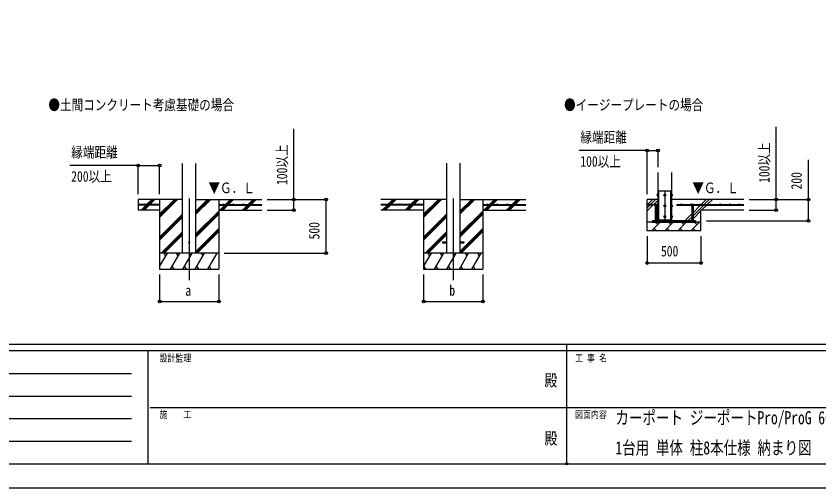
# Model space of a CAD drawing. Units: millimetres, scale not verified. Extents: x -12615 to 12615, y -8910 to 8910.
# Drawn here: x -5141 to 2334, y -8910 to -4519 of the extents above; entities that cross this region are included whole.
import ezdxf
from ezdxf.enums import TextEntityAlignment as Align

# ---------------------------------------------------------------- set-up
doc = ezdxf.new("R2010")
doc.units = ezdxf.units.MM
doc.header["$LTSCALE"] = 40
doc.header["$PDMODE"] = 32
doc.header["$PDSIZE"] = 20
for name, color, linetype in [('0-2_USER1', 3, 'Continuous'), ('0-4_YKK_12', 2, 'Continuous'), ('0-5_YKK_13', 4, 'Continuous'), ('0-6_YKK_A1', 4, 'Continuous'), ('0-7_YKK_D', 6, 'Continuous'), ('0-8_YKK_ZWAK', 7, 'Continuous')]:
    doc.layers.add(name, color=color, linetype=linetype)
doc.styles.add('ＭＳ ゴシック', font='')
doc.styles.get('ＭＳ ゴシック').set_extended_font_data('MS Gothic')

msp = doc.modelspace()

# ---------------------------------------------------------------- linework, layer by layer
at = {"layer": '0-4_YKK_12'}
for p, q in [((898.29, -6142.5), (898.29, -6442.5)), ((-3528.94, -6215.79), (-3528.94, -6975)), ((-1070.94, -6215.79), (-1070.94, -6975))]:
    msp.add_line(p, q, dxfattribs=at)
at = {"layer": '0-5_YKK_13'}
for p, q in [((827.59, -6178.51), (828.17, -6177.51)), ((827.59, -6178.51), (827.59, -6191.5)), ((827.59, -6191.5), (828.17, -6192.51)), ((833.09, -6177.51), (828.17, -6177.51)), ((833.09, -6181.25), (828.17, -6181.25)), ((833.09, -6188.75), (828.17, -6188.75)), ((833.09, -6192.51), (828.17, -6192.51)), ((833.09, -6177.51), (833.09, -6192.51)), ((834.69, -6177.96), (833.09, -6177.96)), ((833.09, -6184.5), (833.09, -6177.96)), ((833.09, -6184.5), (834.69, -6184.5)), ((833.09, -6185.5), (834.69, -6185.5)), ((833.09, -6192.05), (833.09, -6185.5)), ((833.09, -6192.05), (834.69, -6192.05)), ((834.69, -6184.5), (834.69, -6177.96)), ((834.69, -6192.05), (834.69, -6185.5)), ((842.29, -6415), (842.29, -6145)), ((842.29, -6145), (954.29, -6145)), ((954.29, -6415), (954.29, -6145)), ((961.89, -6177.95), (963.49, -6177.95)), ((961.89, -6184.5), (961.89, -6177.95)), ((963.49, -6184.5), (961.89, -6184.5)), ((963.49, -6185.5), (961.89, -6185.5)), ((961.89, -6192.05), (961.89, -6185.5)), ((963.49, -6192.05), (961.89, -6192.05)), ((963.49, -6177.49), (968.41, -6177.49)), ((963.49, -6177.49), (963.49, -6192.51)), ((963.49, -6184.5), (963.49, -6177.95)), ((963.49, -6181.25), (968.41, -6181.25)), ((963.49, -6192.05), (963.49, -6185.5)), ((963.49, -6188.75), (968.41, -6188.75)), ((963.49, -6192.51), (968.41, -6192.51)), ((968.99, -6178.5), (968.41, -6177.49)), ((968.99, -6191.5), (968.41, -6192.51)), ((968.99, -6178.5), (968.99, -6191.5)), ((806.29, -6272.5), (804.82, -6273.35)), ((806.29, -6272.5), (825.29, -6272.5)), ((810.3, -6280.5), (810.3, -6273.35)), ((821.27, -6280.5), (821.27, -6273.35)), ((825.29, -6272.5), (826.76, -6273.35)), ((826.76, -6280.5), (826.76, -6273.35)), ((827.59, -6278.51), (828.17, -6277.51)), ((827.59, -6278.51), (827.59, -6291.5)), ((833.09, -6277.51), (828.17, -6277.51)), ((833.09, -6277.51), (833.09, -6292.51)), ((834.69, -6277.96), (833.09, -6277.96)), ((833.09, -6284.5), (833.09, -6277.96)), ((834.69, -6284.5), (834.69, -6277.96)), ((961.89, -6277.95), (963.49, -6277.95)), ((961.89, -6284.5), (961.89, -6277.95)), ((963.49, -6277.49), (968.41, -6277.49)), ((963.49, -6277.49), (963.49, -6292.51)), ((963.49, -6284.5), (963.49, -6277.95)), ((968.99, -6278.5), (968.41, -6277.49)), ((968.99, -6278.5), (968.99, -6291.5)), ((1146.29, -6272.5), (1144.82, -6273.35)), ((1144.82, -6280.5), (1144.82, -6273.35)), ((1165.29, -6272.5), (1146.29, -6272.5)), ((1150.3, -6280.5), (1150.3, -6273.35)), ((1161.27, -6280.5), (1161.27, -6273.35)), ((1165.29, -6272.5), (1166.76, -6273.35)), ((809.79, -6280.5), (809.79, -6425)), ((821.79, -6280.5), (821.79, -6425)), ((827.59, -6291.5), (828.17, -6292.51)), ((833.09, -6281.25), (828.17, -6281.25)), ((833.09, -6288.75), (828.17, -6288.75)), ((833.09, -6292.51), (828.17, -6292.51)), ((833.09, -6284.5), (834.69, -6284.5)), ((833.09, -6285.5), (834.69, -6285.5)), ((833.09, -6292.05), (833.09, -6285.5)), ((833.09, -6292.05), (834.69, -6292.05)), ((834.69, -6292.05), (834.69, -6285.5)), ((963.49, -6284.5), (961.89, -6284.5)), ((963.49, -6285.5), (961.89, -6285.5)), ((961.89, -6292.05), (961.89, -6285.5)), ((963.49, -6292.05), (961.89, -6292.05)), ((963.49, -6281.25), (968.41, -6281.25)), ((963.49, -6292.05), (963.49, -6285.5)), ((963.49, -6288.75), (968.41, -6288.75)), ((963.49, -6292.51), (968.41, -6292.51)), ((968.99, -6291.5), (968.41, -6292.51)), ((1149.79, -6280.5), (1149.79, -6425)), ((1161.79, -6280.5), (1161.79, -6425)), ((1185.79, -6425), (785.79, -6425)), ((785.79, -6437), (785.79, -6425)), ((809.79, -6425), (821.79, -6425)), ((827.59, -6378.51), (828.17, -6377.51)), ((827.59, -6378.51), (827.59, -6391.5)), ((827.59, -6391.5), (828.17, -6392.51)), ((833.09, -6377.51), (828.17, -6377.51)), ((833.09, -6381.25), (828.17, -6381.25)), ((833.09, -6388.75), (828.17, -6388.75)), ((833.09, -6392.51), (828.17, -6392.51)), ((833.09, -6377.51), (833.09, -6392.51)), ((834.69, -6377.96), (833.09, -6377.96)), ((833.09, -6384.5), (833.09, -6377.96)), ((833.09, -6384.5), (834.69, -6384.5)), ((833.09, -6385.5), (834.69, -6385.5)), ((833.09, -6392.05), (833.09, -6385.5)), ((833.09, -6392.05), (834.69, -6392.05)), ((834.69, -6384.5), (834.69, -6377.96)), ((834.69, -6392.05), (834.69, -6385.5)), ((842.29, -6425), (842.29, -6415)), ((954.29, -6425), (954.29, -6415)), ((961.89, -6377.95), (963.49, -6377.95)), ((961.89, -6384.5), (961.89, -6377.95)), ((963.49, -6384.5), (961.89, -6384.5)), ((963.49, -6385.5), (961.89, -6385.5)), ((961.89, -6392.05), (961.89, -6385.5)), ((963.49, -6392.05), (961.89, -6392.05)), ((963.49, -6377.49), (968.41, -6377.49)), ((963.49, -6377.49), (963.49, -6392.51)), ((963.49, -6384.5), (963.49, -6377.95)), ((963.49, -6381.25), (968.41, -6381.25)), ((963.49, -6392.05), (963.49, -6385.5)), ((963.49, -6388.75), (968.41, -6388.75)), ((963.49, -6392.51), (968.41, -6392.51)), ((968.99, -6378.5), (968.41, -6377.49)), ((968.99, -6391.5), (968.41, -6392.51)), ((968.99, -6378.5), (968.99, -6391.5)), ((1161.79, -6425), (1149.79, -6425)), ((1185.79, -6437), (1185.79, -6425)), ((785.79, -6437), (1185.79, -6437)), ((809.79, -6438.5), (821.79, -6438.5)), ((1161.79, -6438.5), (1149.79, -6438.5)), ((-1170.94, -6620.5), (-1170.94, -6629.5)), ((-1170.94, -6620.5), (-1133.44, -6620.5)), ((-1170.94, -6629.5), (-1133.44, -6629.5)), ((-1008.44, -6620.5), (-970.94, -6620.5)), ((-1008.44, -6629.5), (-970.94, -6629.5)), ((-970.94, -6620.5), (-970.94, -6629.5))]:
    msp.add_line(p, q, dxfattribs=at)
for points in [[(835.79, -6176.5), (834.69, -6176.5), (834.69, -6193.5), (835.79, -6193.5)], [(960.79, -6176.5), (961.89, -6176.5), (961.89, -6193.5), (960.79, -6193.5)], [(826.76, -6280.5), (804.82, -6280.5), (804.82, -6273.35)], [(835.79, -6276.5), (834.69, -6276.5), (834.69, -6293.5), (835.79, -6293.5)], [(960.79, -6276.5), (961.89, -6276.5), (961.89, -6293.5), (960.79, -6293.5)], [(1144.82, -6280.5), (1166.76, -6280.5), (1166.76, -6273.35)], [(835.79, -6376.5), (834.69, -6376.5), (834.69, -6393.5), (835.79, -6393.5)], [(960.79, -6376.5), (961.89, -6376.5), (961.89, -6393.5), (960.79, -6393.5)], [(809.79, -6437), (809.79, -6438.5), (811.79, -6440.5), (819.79, -6440.5)], [(821.79, -6437), (821.79, -6438.5), (819.79, -6440.5)], [(1149.79, -6437), (1149.79, -6438.5), (1151.79, -6440.5)], [(1161.79, -6437), (1161.79, -6438.5), (1159.79, -6440.5), (1151.79, -6440.5)]]:
    msp.add_lwpolyline(points, dxfattribs=at)
for points in [[(898.29, -6177.49), (891.79, -6181.25), (891.79, -6188.75), (898.29, -6192.51), (904.79, -6188.75), (904.79, -6181.25)], [(898.29, -6277.49), (891.79, -6281.25), (891.79, -6288.75), (898.29, -6292.51), (904.79, -6288.75), (904.79, -6281.25)], [(898.29, -6377.49), (891.79, -6381.25), (891.79, -6388.75), (898.29, -6392.51), (904.79, -6388.75), (904.79, -6381.25)]]:
    msp.add_lwpolyline(points, close=True, dxfattribs=at)
for centre, radius in [((898.29, -6185), 8.5), ((898.29, -6185), 6.5), ((898.29, -6285), 8.5), ((898.29, -6285), 6.5), ((898.29, -6385), 8.5), ((898.29, -6385), 6.5), ((-3528.94, -6625), 5)]:
    msp.add_circle(centre, radius, dxfattribs=at)
for centre, radius, start, end in [((830.89, -6179.38), 3.31, 145.51973, 214.48027), ((840.01, -6185), 12.42, 162.41205, 197.58795), ((830.91, -6190.63), 3.32, 145.61575, 214.38425), ((898.29, -6185), 7.05, 157.21814, 202.78186), ((898.29, -6185), 7.05, 97.21814, 142.78186), ((898.29, -6185), 7.05, 217.21814, 262.78186), ((898.29, -6185), 7.05, 37.21814, 82.78186), ((898.29, -6185), 7.05, 277.21814, 322.78186), ((898.29, -6185), 7.05, 337.21814, 22.78186), ((965.66, -6179.37), 3.32, 325.61575, 34.38425), ((965.66, -6190.63), 3.32, 325.61575, 34.38425), ((956.57, -6185), 12.42, 342.41205, 17.58795), ((807.56, -6277.36), 4.86, 55.61575, 124.38425), ((815.79, -6290.65), 18.15, 72.41205, 107.58795), ((824.01, -6277.36), 4.86, 55.61575, 124.38425), ((830.89, -6279.38), 3.31, 145.51973, 214.48027), ((898.29, -6285), 7.05, 97.21814, 142.78186), ((898.29, -6285), 7.05, 37.21814, 82.78186), ((965.66, -6279.37), 3.32, 325.61575, 34.38425), ((1147.56, -6277.36), 4.86, 55.61575, 124.38425), ((1155.79, -6290.65), 18.15, 72.41205, 107.58795), ((1164.01, -6277.36), 4.86, 55.61575, 124.38425), ((840.01, -6285), 12.42, 162.41205, 197.58795), ((830.91, -6290.63), 3.32, 145.61575, 214.38425), ((898.29, -6285), 7.05, 157.21814, 202.78186), ((898.29, -6285), 7.05, 217.21814, 262.78186), ((898.29, -6285), 7.05, 277.21814, 322.78186), ((898.29, -6285), 7.05, 337.21814, 22.78186), ((965.66, -6290.63), 3.32, 325.61575, 34.38425), ((956.57, -6285), 12.42, 342.41205, 17.58795), ((830.89, -6379.38), 3.31, 145.51973, 214.48027), ((840.01, -6385), 12.42, 162.41205, 197.58795), ((830.91, -6390.63), 3.32, 145.61575, 214.38425), ((898.29, -6385), 7.05, 157.21814, 202.78186), ((898.29, -6385), 7.05, 97.21814, 142.78186), ((898.29, -6385), 7.05, 217.21814, 262.78186), ((898.29, -6385), 7.05, 37.21814, 82.78186), ((898.29, -6385), 7.05, 277.21814, 322.78186), ((898.29, -6385), 7.05, 337.21814, 22.78186), ((965.66, -6379.37), 3.32, 325.61575, 34.38425), ((965.66, -6390.63), 3.32, 325.61575, 34.38425), ((956.57, -6385), 12.42, 342.41205, 17.58795)]:
    msp.add_arc(centre, radius, start, end, dxfattribs=at)
at = {"layer": '0-6_YKK_A1'}
for p, q in [((-3591.44, -6725), (-3591.44, -5889.65)), ((-3466.44, -6725), (-3466.44, -5889.65)), ((-1133.44, -5888.65), (-1133.44, -6725)), ((-1008.44, -5888.65), (-1008.44, -6725)), ((835.79, -6415), (835.79, -5975)), ((960.79, -5975), (960.79, -6415)), ((-3591.44, -6225), (-4003.94, -6225)), ((-4003.94, -6225), (-4003.94, -6325)), ((-3803.94, -6272.5), (-4003.94, -6272.5)), ((-3803.94, -6277.5), (-4003.94, -6277.5)), ((-3976.07, -6323.6), (-3929.98, -6277.5)), ((-3963.33, -6325), (-3915.83, -6277.5)), ((-3949.19, -6325), (-3901.69, -6277.5)), ((-3924.98, -6272.5), (-3877.48, -6225)), ((-3910.83, -6272.5), (-3863.33, -6225)), ((-3896.69, -6272.5), (-3849.19, -6225)), ((-3803.94, -6225), (-3803.94, -6875)), ((-3803.94, -6391.88), (-3637.06, -6225)), ((-3803.94, -6377.74), (-3651.2, -6225)), ((-3803.94, -6363.6), (-3665.34, -6225)), ((-3803.94, -6272.5), (-3803.94, -6277.5)), ((-3466.44, -6362.75), (-3328.69, -6225)), ((-3466.44, -6348.61), (-3342.83, -6225)), ((-3466.44, -6334.46), (-3356.98, -6225)), ((-3466.44, -6225), (-2853.94, -6225)), ((-3253.94, -6225), (-3253.94, -6875)), ((-3253.94, -6272.5), (-2853.94, -6272.5)), ((-3253.94, -6272.5), (-3253.94, -6277.5)), ((-3253.94, -6277.5), (-2853.94, -6277.5)), ((-3244.84, -6325), (-3197.34, -6277.5)), ((-3230.7, -6325), (-3183.2, -6277.5)), ((-3216.56, -6325), (-3169.06, -6277.5)), ((-3192.34, -6272.5), (-3144.84, -6225)), ((-3178.2, -6272.5), (-3130.7, -6225)), ((-3164.06, -6272.5), (-3116.56, -6225)), ((-3032.71, -6325), (-2985.21, -6277.5)), ((-3018.57, -6325), (-2971.07, -6277.5)), ((-3004.43, -6325), (-2956.93, -6277.5)), ((-2980.21, -6272.5), (-2932.71, -6225)), ((-2966.07, -6272.5), (-2918.57, -6225)), ((-2951.93, -6272.5), (-2904.43, -6225)), ((-1133.44, -6225), (-1745.94, -6225)), ((-1345.94, -6272.5), (-1745.94, -6272.5)), ((-1345.94, -6277.5), (-1745.94, -6277.5)), ((-1731.61, -6325), (-1684.11, -6277.5)), ((-1717.47, -6325), (-1669.97, -6277.5)), ((-1703.32, -6325), (-1655.82, -6277.5)), ((-1679.11, -6272.5), (-1631.61, -6225)), ((-1664.97, -6272.5), (-1663.3, -6270.83)), ((-1660.11, -6267.64), (-1617.47, -6225)), ((-1650.82, -6272.5), (-1603.32, -6225)), ((-1518.07, -6323.6), (-1471.98, -6277.5)), ((-1505.33, -6325), (-1457.83, -6277.5)), ((-1491.19, -6325), (-1443.69, -6277.5)), ((-1466.98, -6272.5), (-1419.48, -6225)), ((-1452.83, -6272.5), (-1405.33, -6225)), ((-1438.69, -6272.5), (-1391.19, -6225)), ((-1345.94, -6225), (-1345.94, -6875)), ((-1345.94, -6391.88), (-1179.06, -6225)), ((-1345.94, -6377.74), (-1193.2, -6225)), ((-1345.94, -6363.6), (-1207.34, -6225)), ((-1345.94, -6272.5), (-1345.94, -6277.5)), ((-1008.44, -6362.75), (-870.69, -6225)), ((-1008.44, -6348.61), (-884.83, -6225)), ((-1008.44, -6334.46), (-898.98, -6225)), ((-1008.44, -6225), (-395.94, -6225)), ((-795.94, -6225), (-795.94, -6875)), ((-795.94, -6272.5), (-395.94, -6272.5)), ((-795.94, -6272.5), (-795.94, -6277.5)), ((-795.94, -6277.5), (-395.94, -6277.5)), ((-786.84, -6325), (-739.34, -6277.5)), ((-772.7, -6325), (-725.2, -6277.5)), ((-758.56, -6325), (-711.06, -6277.5)), ((-734.34, -6272.5), (-686.84, -6225)), ((-720.2, -6272.5), (-672.7, -6225)), ((-706.06, -6272.5), (-658.56, -6225)), ((-574.71, -6325), (-527.21, -6277.5)), ((-560.57, -6325), (-513.07, -6277.5)), ((-546.43, -6325), (-498.93, -6277.5)), ((-522.21, -6272.5), (-474.71, -6225)), ((-508.07, -6272.5), (-460.57, -6225)), ((-493.93, -6272.5), (-446.43, -6225)), ((835.79, -6225), (735.79, -6225)), ((735.79, -6517), (735.79, -6225)), ((735.79, -6331), (835.79, -6231)), ((785.79, -6272.5), (735.79, -6272.5)), ((735.79, -6302.71), (761, -6277.5)), ((785.79, -6277.5), (735.79, -6277.5)), ((737.72, -6272.5), (785.22, -6225)), ((766, -6272.5), (813.5, -6225)), ((785.79, -6272.5), (785.79, -6277.5)), ((1635.79, -6225), (960.79, -6225)), ((1010.79, -6272.5), (1635.79, -6272.5)), ((1010.79, -6272.5), (1010.79, -6277.5)), ((1010.79, -6277.5), (1144.82, -6277.5)), ((1161.79, -6376.71), (1261, -6277.5)), ((1161.79, -6348.43), (1232.72, -6277.5)), ((1166.76, -6277.5), (1635.79, -6277.5)), ((1237.72, -6272.5), (1285.22, -6225)), ((1241.78, -6325), (1289.28, -6277.5)), ((1266, -6272.5), (1313.5, -6225)), ((1294.28, -6272.5), (1341.78, -6225)), ((-3803.94, -6325), (-4003.94, -6325)), ((-3466.44, -6546.59), (-3253.94, -6334.1)), ((-3466.44, -6560.74), (-3253.94, -6348.24)), ((-3253.94, -6325), (-2853.94, -6325)), ((-1345.94, -6325), (-1745.94, -6325)), ((-1008.44, -6546.59), (-795.94, -6334.1)), ((-1008.44, -6560.74), (-795.94, -6348.24)), ((-795.94, -6325), (-395.94, -6325)), ((1161.79, -6405), (1235.79, -6331)), ((1235.79, -6517), (1235.79, -6325)), ((1635.79, -6325), (1235.79, -6325)), ((-3803.94, -6575.73), (-3591.44, -6363.23)), ((-3803.94, -6589.87), (-3591.44, -6377.37)), ((-3803.94, -6604.01), (-3591.44, -6391.51)), ((-3466.44, -6574.88), (-3253.94, -6362.38)), ((-1345.94, -6575.73), (-1133.44, -6363.23)), ((-1345.94, -6589.87), (-1133.44, -6377.37)), ((-1345.94, -6604.01), (-1133.44, -6391.51)), ((-1008.44, -6574.88), (-795.94, -6362.38)), ((835.79, -6415), (960.79, -6415)), ((954.29, -6425), (1185.79, -6425)), ((1085.22, -6425), (1149.79, -6360.43)), ((1113.5, -6425), (1149.79, -6388.71)), ((1141.78, -6425), (1149.79, -6417)), ((1185.79, -6425), (1185.79, -6437)), ((-3466.44, -6708.72), (-3253.94, -6496.23)), ((-1008.44, -6708.72), (-795.94, -6496.23)), ((1235.79, -6437), (735.79, -6437)), ((776.52, -6517), (856.52, -6437)), ((799.18, -6494.34), (821.84, -6517)), ((833.86, -6459.66), (814.7, -6440.5)), ((897.94, -6517), (977.94, -6437)), ((920.6, -6494.34), (943.27, -6517)), ((955.28, -6459.66), (932.62, -6437)), ((1019.36, -6517), (1099.36, -6437)), ((1042.03, -6494.34), (1064.69, -6517)), ((1076.7, -6459.66), (1054.04, -6437)), ((1140.79, -6517), (1220.79, -6437)), ((1163.45, -6494.34), (1186.11, -6517)), ((1198.12, -6459.66), (1175.46, -6437)), ((-3791.08, -6725), (-3591.44, -6525.36)), ((-3776.94, -6725), (-3591.44, -6539.5)), ((-3762.8, -6725), (-3591.44, -6553.64)), ((-3466.44, -6722.87), (-3253.94, -6510.37)), ((-3454.43, -6725), (-3253.94, -6524.51)), ((-1333.08, -6725), (-1133.44, -6525.36)), ((-1318.94, -6725), (-1133.44, -6539.5)), ((-1304.8, -6725), (-1133.44, -6553.64)), ((-1008.44, -6722.87), (-795.94, -6510.37)), ((-996.43, -6725), (-795.94, -6524.51)), ((1235.79, -6517), (735.79, -6517)), ((-3253.94, -6725), (-3803.94, -6725)), ((-3803.94, -6850.45), (-3731.51, -6725)), ((-3746.51, -6750.98), (-3761.51, -6725)), ((-3702.64, -6875), (-3616.04, -6725)), ((-3631.04, -6750.98), (-3646.04, -6725)), ((-3587.17, -6875), (-3500.57, -6725)), ((-3515.57, -6750.98), (-3530.57, -6725)), ((-3471.7, -6875), (-3385.1, -6725)), ((-3400.1, -6750.98), (-3415.1, -6725)), ((-3356.23, -6875), (-3269.63, -6725)), ((-3299.63, -6725), (-3299.63, -6725)), ((-795.94, -6725), (-1345.94, -6725)), ((-1345.94, -6850.45), (-1273.51, -6725)), ((-1288.51, -6750.98), (-1303.51, -6725)), ((-1244.64, -6875), (-1158.04, -6725)), ((-1173.04, -6750.98), (-1188.04, -6725)), ((-1129.17, -6875), (-1042.57, -6725)), ((-1057.57, -6750.98), (-1072.57, -6725)), ((-1013.7, -6875), (-927.1, -6725)), ((-942.1, -6750.98), (-957.1, -6725)), ((-898.23, -6875), (-811.63, -6725)), ((-826.63, -6750.98), (-841.63, -6725)), ((-3803.94, -6875), (-3253.94, -6875)), ((-3687.65, -6849.02), (-3672.65, -6875)), ((-3572.18, -6849.02), (-3557.18, -6875)), ((-3456.7, -6849.02), (-3441.7, -6875)), ((-3341.24, -6849.02), (-3326.24, -6875)), ((-1345.94, -6875), (-795.94, -6875)), ((-1345.11, -6849.02), (-1330.12, -6875)), ((-1229.65, -6849.02), (-1214.65, -6875)), ((-1114.18, -6849.02), (-1099.18, -6875)), ((-998.7, -6849.02), (-983.7, -6875)), ((-883.24, -6849.02), (-868.24, -6875))]:
    msp.add_line(p, q, dxfattribs=at)
msp.add_lwpolyline([(842.29, -6425), (785.79, -6425), (785.79, -6437)], dxfattribs=at)
for centre in [(-3938.94, -6270), (-3848.94, -6270), (-3208.94, -6270), (-3118.94, -6270), (-3028.94, -6270), (-2938.94, -6270), (-1660.94, -6270), (-1570.94, -6270), (-1480.94, -6270), (-1390.94, -6270), (-750.94, -6270), (-660.94, -6270), (-570.94, -6270), (-480.94, -6270), (760.79, -6270), (1055.79, -6270), (1145.79, -6270), (1235.79, -6270), (1325.79, -6270), (1415.79, -6270), (1505.79, -6270), (1595.79, -6270)]:
    msp.add_circle(centre, 2.5, dxfattribs=at)
at = {"layer": '0-7_YKK_D'}
for p, q in [((735.79, -5770.47), (101.54, -5770.47)), ((735.79, -6175), (735.79, -5769.47)), ((735.79, -5770.47), (835.79, -5770.47)), ((835.79, -5925), (835.79, -5769.47)), ((-4003.94, -5909.74), (-4639.85, -5909.74)), ((-4003.94, -6175), (-4003.94, -5908.74)), ((-4003.94, -5909.74), (-3803.94, -5909.74)), ((-3803.94, -6175), (-3803.94, -5908.74)), ((-2803.94, -6225), (-2252.94, -6225)), ((-2803.94, -6225), (-2552.94, -6225)), ((-2253.94, -6725), (-2253.94, -6225)), ((1685.79, -6225), (1936.29, -6225)), ((1685.79, -6225), (2236.79, -6225)), ((-2803.94, -6325), (-2552.94, -6325)), ((1685.79, -6325), (1936.29, -6325)), ((1285.79, -6425), (2236.79, -6425)), ((735.79, -6567), (735.79, -6818)), ((1235.79, -6567), (1235.79, -6818)), ((-3203.94, -6725), (-2252.94, -6725)), ((1235.79, -6817), (735.79, -6817)), ((-3803.94, -6925), (-3803.94, -7176)), ((-3253.94, -6925), (-3253.94, -7176)), ((-1345.94, -6925), (-1345.94, -7176)), ((-795.94, -6925), (-795.94, -7176)), ((-3803.94, -7175), (-3253.94, -7175)), ((-1345.94, -7175), (-795.94, -7175))]:
    msp.add_line(p, q, dxfattribs=at)
for points in [[(-2553.94, -6325), (-2553.94, -6225), (-2553.94, -5569.4)], [(1935.79, -6325), (1935.79, -6225), (1935.79, -5549.8)], [(2235.79, -6425), (2235.79, -6225), (2235.79, -5855.4)]]:
    msp.add_lwpolyline(points, dxfattribs=at)
for centre in [(735.79, -5770.47), (835.79, -5770.47), (-4003.94, -5909.74), (-3803.94, -5909.74), (-2553.94, -6225), (-2253.94, -6225), (1935.79, -6225), (2235.79, -6225), (-2553.94, -6325), (1935.79, -6325), (2235.79, -6425), (-2253.94, -6725), (735.79, -6817), (1235.79, -6817), (-3803.94, -7175), (-3253.94, -7175), (-1345.94, -7175), (-795.94, -7175)]:
    msp.add_circle(centre, 12.75, dxfattribs=at)
at = {"layer": '0-8_YKK_ZWAK'}
for p, q in [((11685.06, -7575), (-11714.94, -7575)), ((-14.94, -7575), (-14.94, -8685)), ((-3914.94, -7635), (-11714.94, -7635)), ((-3914.94, -7635), (-3914.94, -8685)), ((-14.94, -7635), (-3914.94, -7635)), ((3885.06, -7635), (-14.94, -7635)), ((-11587.44, -7845), (-4064.94, -7845)), ((-11587.44, -8055), (-4064.94, -8055)), ((-3892.44, -8160), (-14.94, -8160)), ((-14.94, -8160), (3885.06, -8160)), ((-11587.44, -8265), (-4064.94, -8265)), ((-11587.44, -8475), (-4064.94, -8475)), ((-11714.94, -8685), (-3914.94, -8685)), ((-3914.94, -8685), (-14.94, -8685)), ((-14.94, -8685), (3885.06, -8685))]:
    msp.add_line(p, q, dxfattribs=at)
msp.add_lwpolyline([(-12615, -8910), (12615, -8910), (12615, 8910), (-12615, 8910)], close=True, dxfattribs=at)
msp.add_point((-14.94, -8685), dxfattribs=at)

# ---------------------------------------------------------------- texts
at = {"layer": '0-2_USER1', "style": 'ＭＳ ゴシック'}
for s, height, width, p in [('●土間コンクリート考慮基礎の場合', 98.97, 0.8, (-4839.8, -5424.73)), ('●イージープレートの場合', 98.97, 0.8, (-38.76, -5424.73)), ('カーポート ジーポートPro/ProG 6000タイプ', 123.2, 0.75, (439, -8355)), ('1台用 単体 柱8本仕様 納まり図', 123.2, 0.75, (439, -8635))]:
    msp.add_text(s, height=height, dxfattribs=dict(at, width=width)).set_placement(p, align=Align.BOTTOM_LEFT)
at = {"layer": '0-6_YKK_A1', "style": 'ＭＳ ゴシック', "width": 0.8}
for p in [(-3349.73, -6196.55), (1155.42, -6196.55)]:
    msp.add_text('▼Ｇ．Ｌ', height=98.97, dxfattribs=at).set_placement(p, align=Align.BOTTOM_LEFT)
at = {"layer": '0-7_YKK_D', "style": 'ＭＳ ゴシック', "width": 0.8}
for s, p in [('縁端距離', (112.59, -5725.47)), ('縁端距離', (-4627.14, -5864.74)), ('100以上', (112.59, -5950.47)), ('200以上', (-4627.14, -6089.74)), ('500', (863.39, -6785)), ('b', (-1106.94, -7151)), ('a', (-3564.94, -7151))]:
    msp.add_text(s, height=98.97, dxfattribs=at).set_placement(p, align=Align.BOTTOM_LEFT)
for s, p in [('100以上', (-2585.94, -6091)), ('100以上', (1903.79, -6071.4)), ('200', (2203.79, -6132.2)), ('500', (-2285.94, -6597.4))]:
    msp.add_text(s, height=98.97, rotation=90, dxfattribs=at).set_placement(p, align=Align.BOTTOM_LEFT)
at = {"layer": '0-8_YKK_ZWAK', "style": 'ＭＳ ゴシック', "width": 0.8}
for s, height, p in [('設計監理', 65.98, (-3804.94, -7755)), ('工 事 名', 65.98, (63.81, -7755)), ('殿', 110, (-221, -7997.5)), ('施\u3000\u3000工', 65.98, (-3804.94, -8280)), ('図面内容', 65.98, (63.81, -8280)), ('殿', 110, (-221, -8537.5))]:
    msp.add_text(s, height=height, dxfattribs=at).set_placement(p, align=Align.BOTTOM_LEFT)

doc.saveas('drawing.dxf')
